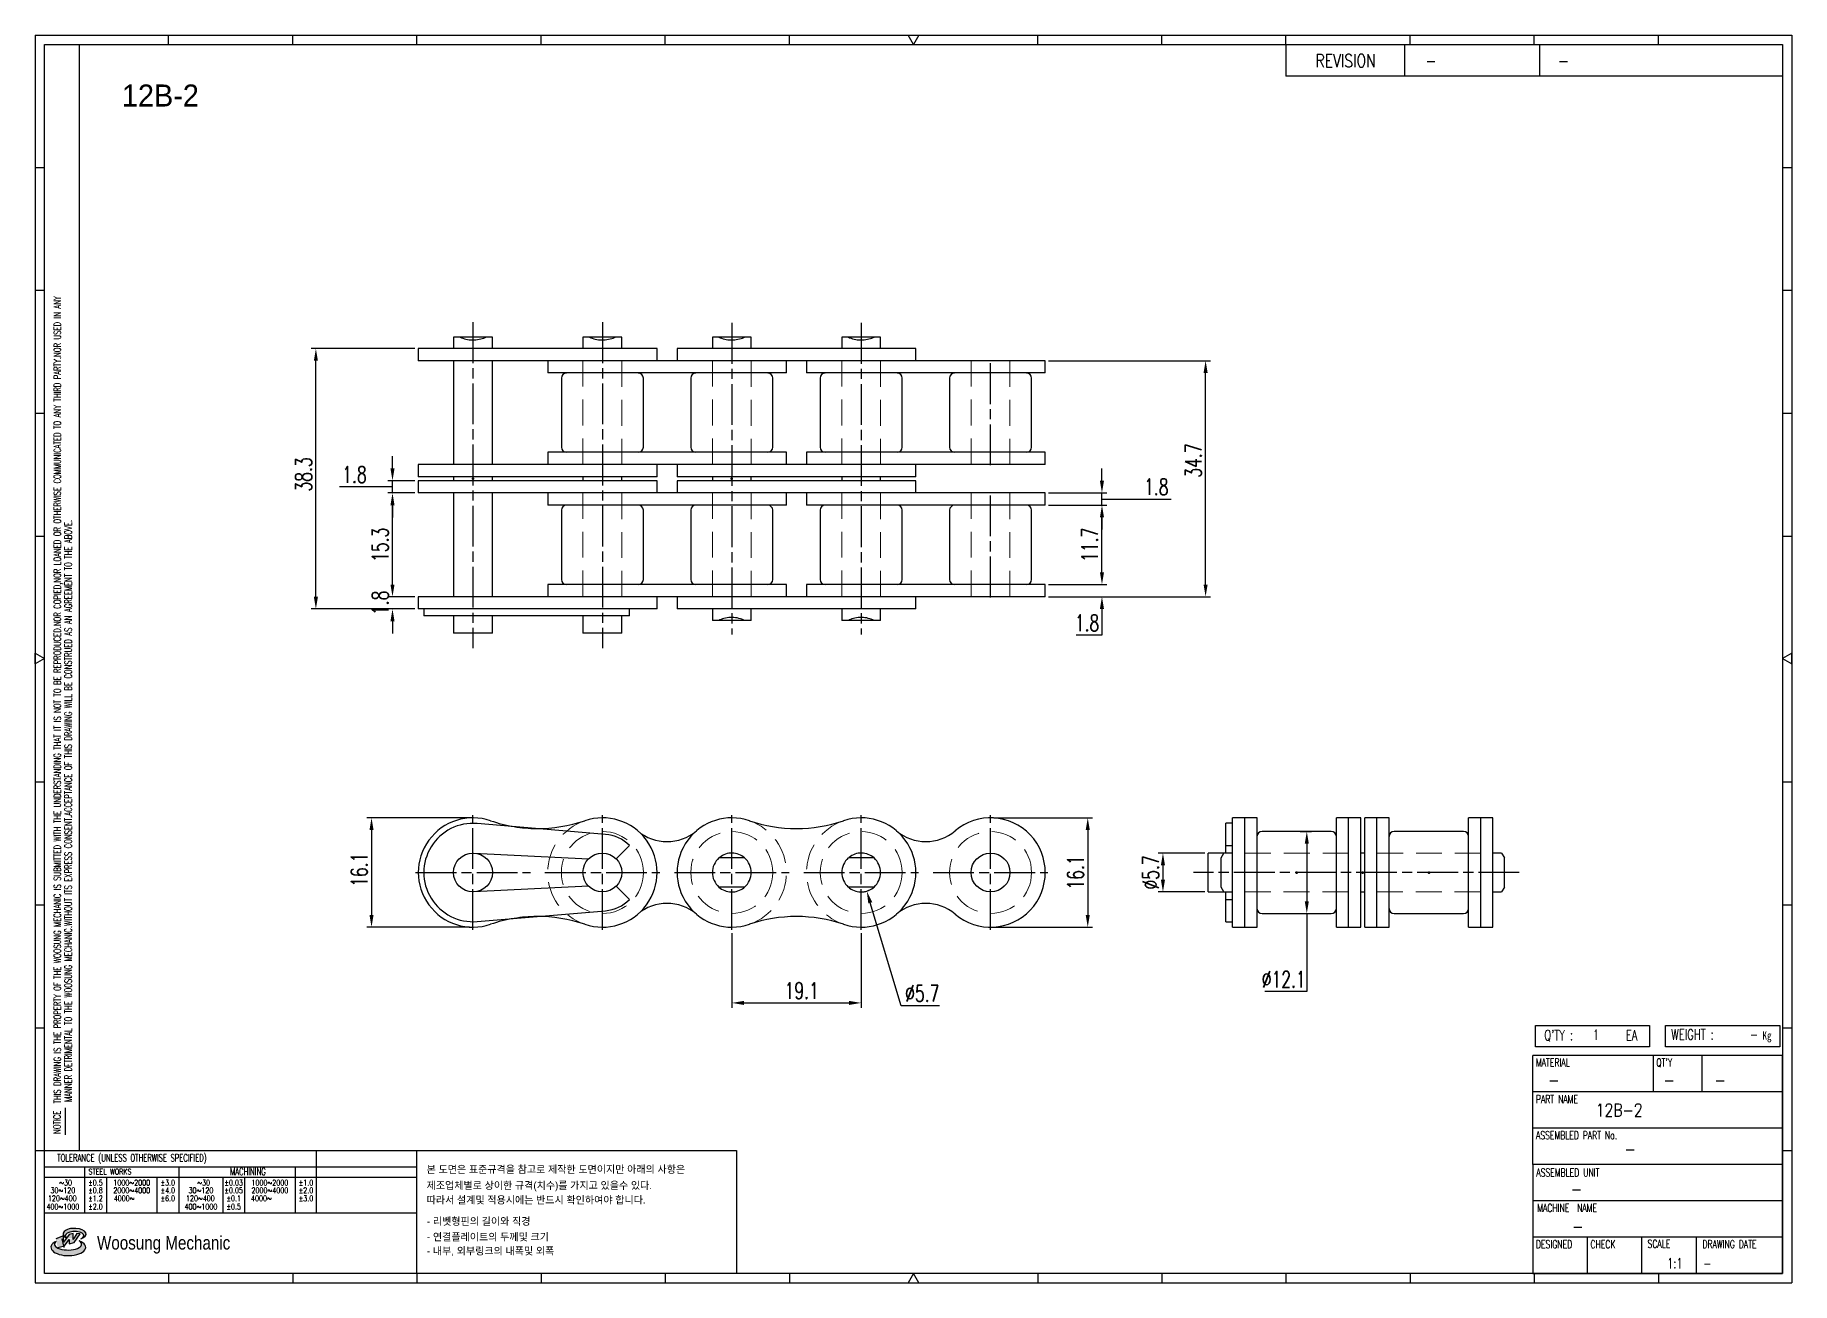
# Model space of a CAD drawing. Header units: millimetres. Extents: x 820 to 1079, y -47 to 137.
import ezdxf
from ezdxf.enums import TextEntityAlignment as Align

# ---------------------------------------------------------------- set-up
doc = ezdxf.new("R2010")
doc.units = ezdxf.units.MM
doc.linetypes.add('AM_ISO08W050', pattern=[18, 12, -1.5, 3, -1.5])
doc.linetypes.add('HIDDEN', pattern=[9.525, 6.35, -3.175])
doc.layers.get('Defpoints').update_dxf_attribs({"color": 80})
for name, color, linetype, lineweight in [('2d ConnectionPoints', 7, 'Continuous', 50), ('CL1', 140, 'AM_ISO08W050', 25), ('HL3', 1, 'HIDDEN', 0)]:
    doc.layers.add(name, color=color, linetype=linetype, lineweight=lineweight)
for name, color, linetype in [('S-DIM', 40, 'Continuous'), ('TITLE', 7, 'Continuous'), ('도면레이아웃', 7, 'Continuous')]:
    doc.layers.add(name, color=color, linetype=linetype)
doc.styles.add('HAN', font='ROMANS.shx', dxfattribs={"width": 0.7, "bigfont": 'whgtxt.shx'})
doc.styles.add('HKD_ST2', font='romans.shx', dxfattribs={"width": 0.7, "height": 4, "bigfont": '@extfont2.shx'})
doc.styles.add('HSG', font='SIMPLEX.shx', dxfattribs={"width": 0.7, "bigfont": 'HSG.shx'})
doc.styles.add('MtXpl_', font='Gulim.ttf')
doc.styles.add('SLDTEXTSTYLE4', font='arial.ttf', dxfattribs={"width": 0.8})
doc.dimstyles.new('APP1.0', dxfattribs={"dimtxt": 2.4, "dimasz": 1.8, "dimexe": 0.7, "dimexo": 0.5, "dimgap": 0.6, "dimtad": 1, "dimtoh": 1, "dimdec": 1, "dimrnd": 0.01, "dimzin": 9, "dimdsep": 46, "dimtxsty": 'HSG', "dimcen": 0, "dimclrd": 1, "dimclre": 1, "dimclrt": 256, "dimazin": 2, "dimtp": 1, "dimtm": 1, "dimtfac": 0.5, "dimtdec": 1, "dimtofl": 0, "dimtmove": 0, "dimatfit": 3, "dimfxl": 0, "dimtvp": 1, "dimtolj": 2, "dimlwd": -1, "dimlwe": -1, "dimarcsym": 0})

# ---------------------------------------------------------------- blocks, each defined once
blk = doc.blocks.new('MAST')
at = {"layer": '도면레이아웃'}
h = blk.add_hatch(color=10, dxfattribs=at)
h.paths.add_polyline_path([(1.544, 35.177), (1.554, 34.966), (1.779, 35.034), (2.054, 35.422), (1.908, 35.446), (1.728, 35.167), (1.741, 35.439), (1.547, 35.405), (1.292, 35.041), (1.295, 35.33), (0.943, 35.208), (1.03, 34.8), (1.336, 34.885)])
edge = h.paths.add_edge_path()
edge.add_ellipse((1.795, 35.421), major_axis=(-0.53, 0), ratio=0.487785, start_angle=122.36065, end_angle=403.39574)
edge.add_line((1.411, 35.244), (1.419, 35.261))
edge.add_ellipse((1.798, 35.344), major_axis=(-0.423, 0), ratio=0.444396, start_angle=131.58977, end_angle=386.19408, ccw=False)
edge = h.paths.add_edge_path()
edge.add_ellipse((1.512, 34.815), major_axis=(-0.793, 0), ratio=0.480113, start_angle=314.67633, end_angle=590.85213)
edge.add_ellipse((1.501, 34.958), major_axis=(-0.62, 0), ratio=0.43311, start_angle=331.7024, end_angle=574.42495, ccw=False)
at = {"color": 140}
for p, q in [((0, 90.118), (80.15, 90.118)), ((0, 90.118), (0, 33.191)), ((80.15, 90.118), (80.15, 33.191)), ((57.068, 89.693), (57.068, 88.246)), ((62.47, 89.693), (62.47, 88.246)), ((68.635, 89.693), (68.635, 88.246)), ((79.725, 88.246), (57.068, 88.246)), ((68.449, 43.961), (68.449, 44.936)), ((68.449, 44.936), (73.654, 44.936)), ((73.654, 44.936), (73.654, 43.961)), ((74.39, 43.961), (74.39, 44.936)), ((74.39, 44.936), (79.595, 44.936)), ((79.595, 44.936), (79.595, 43.961)), ((68.336, 38.59), (68.336, 43.563)), ((79.725, 43.563), (68.336, 43.563)), ((73.654, 43.961), (68.449, 43.961)), ((73.827, 43.563), (73.827, 41.905)), ((79.595, 43.961), (74.39, 43.961)), ((76.037, 43.563), (76.037, 41.905)), ((79.725, 38.59), (79.725, 43.563)), ((79.725, 41.905), (68.336, 41.905)), ((79.725, 40.248), (68.336, 40.248)), ((68.336, 38.59), (68.336, 33.616)), ((79.725, 38.59), (68.336, 38.59)), ((79.725, 33.616), (79.725, 38.59)), ((79.725, 36.932), (68.336, 36.932)), ((79.725, 35.274), (68.336, 35.274)), ((70.822, 33.616), (70.822, 35.274)), ((73.309, 33.616), (73.309, 35.274)), ((75.796, 33.616), (75.796, 35.274)), ((0, 33.191), (80.15, 33.191)), ((68.336, 33.616), (79.725, 33.616))]:
    blk.add_line(p, q, dxfattribs=at)
for p, q in [((6.089, 89.693), (6.089, 90.118)), ((11.753, 89.693), (11.753, 90.118)), ((17.418, 89.693), (17.418, 90.118)), ((23.082, 89.693), (23.082, 90.118)), ((28.746, 89.693), (28.746, 90.118)), ((34.411, 89.693), (34.411, 90.118)), ((45.739, 89.693), (45.739, 90.118)), ((51.404, 89.693), (51.404, 90.118)), ((57.068, 89.693), (57.068, 90.118)), ((62.732, 89.693), (62.732, 90.118)), ((68.397, 89.693), (68.397, 90.118)), ((74.061, 89.693), (74.061, 90.118)), ((0, 84.085), (0.425, 84.085)), ((79.725, 84.085), (80.15, 84.085)), ((0, 78.478), (0.425, 78.478)), ((79.725, 78.478), (80.15, 78.478)), ((0, 72.87), (0.425, 72.87)), ((79.725, 72.87), (80.15, 72.87)), ((0, 67.262), (0.425, 67.262)), ((79.725, 67.262), (80.15, 67.262)), ((0, 56.047), (0.425, 56.047)), ((79.725, 56.047), (80.15, 56.047)), ((0, 50.439), (0.425, 50.439)), ((79.725, 50.439), (80.15, 50.439)), ((0, 44.832), (0.425, 44.832)), ((79.725, 44.832), (80.15, 44.832)), ((1.377, 39.947), (1.377, 41.174)), ((0, 39.224), (0.425, 39.224)), ((79.725, 39.224), (80.15, 39.224)), ((6.089, 33.616), (6.089, 33.191)), ((11.753, 33.616), (11.753, 33.191)), ((17.418, 33.616), (17.418, 33.191)), ((23.082, 33.616), (23.082, 33.191)), ((28.746, 33.616), (28.746, 33.191)), ((34.411, 33.616), (34.411, 33.191)), ((45.739, 33.616), (45.739, 33.191)), ((51.404, 33.616), (51.404, 33.191)), ((57.068, 33.616), (57.068, 33.191)), ((62.732, 33.616), (62.732, 33.191)), ((68.397, 33.616), (68.397, 33.191)), ((74.061, 33.616), (74.061, 33.191))]:
    blk.add_line(p, q)
at = {"color": 2}
for p, q in [((2.017, 39.224), (2.017, 89.693)), ((0.425, 39.224), (17.418, 39.224)), ((0.425, 38.487), (17.418, 38.487)), ((2.257, 38.487), (2.257, 36.382)), ((6.557, 38.5), (6.557, 36.382)), ((11.857, 38.487), (11.857, 36.382)), ((12.816, 39.224), (12.816, 36.382)), ((17.418, 33.616), (17.418, 39.224)), ((0.425, 38.012), (17.418, 38.012)), ((3.257, 38.012), (3.257, 36.382)), ((5.557, 38.012), (5.557, 36.382)), ((8.557, 38.012), (8.557, 36.382)), ((9.557, 38.026), (9.557, 36.382)), ((0.425, 36.382), (17.418, 36.382))]:
    blk.add_line(p, q, dxfattribs=at)
for points in [[(40.075, 89.693), (39.83, 90.118), (40.32, 90.118)], [(0.425, 61.679), (0, 61.433), (0, 61.924)], [(79.725, 61.679), (80.15, 61.433), (80.15, 61.924)], [(40.075, 33.616), (39.83, 33.191), (40.32, 33.191)]]:
    blk.add_lwpolyline(points, close=True)
at = {"color": 140}
blk.add_lwpolyline([(0.425, 89.693), (79.725, 89.693), (79.725, 33.616), (0.425, 33.616)], close=True, dxfattribs=at)
at = {"layer": '도면레이아웃'}
for p, q in [((1.295, 35.33), (0.943, 35.208)), ((1.547, 35.405), (1.292, 35.041)), ((1.292, 35.041), (1.295, 35.33)), ((1.741, 35.439), (1.547, 35.405)), ((1.908, 35.446), (1.728, 35.167)), ((1.728, 35.167), (1.741, 35.439)), ((1.779, 35.034), (2.054, 35.422)), ((2.054, 35.422), (1.908, 35.446)), ((1.03, 34.8), (1.336, 34.885)), ((1.224, 35.208), (1.311, 34.8)), ((1.224, 35.208), (1.224, 35.208)), ((1.336, 34.885), (1.544, 35.177)), ((1.419, 35.261), (1.411, 35.244)), ((1.544, 35.177), (1.554, 34.966)), ((1.554, 34.966), (1.779, 35.034))]:
    blk.add_line(p, q, dxfattribs=at)
for centre, major_axis, ratio, start_param, end_param in [((1.795, 35.421), (-0.53, 0), 0.487785, 2.135596, 7.040584), ((1.798, 35.344), (-0.423, 0), 0.444396, 2.296675, 6.740358), ((1.512, 34.815), (-0.793, 0), 0.480113, 5.492138, 10.312315), ((1.501, 34.958), (-0.62, 0), 0.43311, 5.789299, 10.025607)]:
    blk.add_ellipse(centre, major_axis=major_axis, ratio=ratio, start_param=start_param, end_param=end_param, dxfattribs=at)
for s, height, style, width, p in [('REVISION', 0.5806, 'HAN', 0.8, (58.415, 88.664)), ('-', 0.581, 'HAN', 0.8, (63.426, 88.664)), ('-', 0.581, 'HAN', 0.8, (69.468, 88.664)), ("Q'TY : ", 0.4746, 'HKD_ST2', 0.7, (68.857, 44.253)), ('1', 0.475, 'HKD_ST2', 0.7, (71.071, 44.275)), ('EA', 0.4746, 'HKD_ST2', 0.7, (72.578, 44.253)), ('WEIGHT : ', 0.4746, 'HKD_ST2', 0.7, (74.65, 44.286)), ('-', 0.581, 'HAN', 0.8, (69.029, 42.157)), ('-', 0.581, 'HAN', 0.8, (74.289, 42.157)), ('-', 0.581, 'HAN', 0.8, (76.623, 42.157)), ('-', 0.581, 'HAN', 0.8, (72.515, 39.013)), ('-', 0.581, 'HAN', 0.8, (70.067, 37.189)), ('-', 0.581, 'HAN', 0.8, (70.126, 35.48)), ('1:1', 0.4746, 'HKD_ST2', 0.7, (74.458, 33.848)), ('-', 0.475, 'HKD_ST2', 0.7, (76.112, 33.837))]:
    blk.add_text(s, height=height, dxfattribs=dict(style=style, width=width)).set_placement(p)
at = {"color": 6, "style": 'HKD_ST2', "width": 0.7}
for s, p in [(' THIS DRAWING IS THE PROPERTY OF THE WOOSUNG MECHANIC IS SUBMITTED WITH THE UNDERSTANDING THAT IT IS NOT TO BE REPRODUCED.NOR COPIED,NOR LOANED OR OTHERWISE COMMUNICATED TO ANY THIRD PARTY.NOR USED IN ANY', (1.173, 41.217)), ('MANNER DETRIMENTAL TO THE WOOSUNG MECHANIC.WITHOUT ITS EXPRESS CONSENT.ACCEPTANCE OF THIS DRAWING WILL BE CONSTRUED AS AN AGREEMENT TO THE ABOVE.', (1.672, 41.447))]:
    blk.add_text(s, height=0.326266, rotation=90, dxfattribs=at).set_placement(p)
at = {"style": 'HKD_ST2', "width": 0.7}
blk.add_text('-', height=0.475, dxfattribs=at).set_placement((78.613, 44.286), align=Align.RIGHT)
at = {"color": 254, "style": 'HKD_ST2', "width": 0.7}
for s, height, p in [('MATERIAL', 0.3651, (68.474, 43.425)), ("QT'Y", 0.3651, (73.965, 43.425)), ('PART NAME', 0.3651, (68.474, 41.756)), ('ASSEMBLED PART No.', 0.36511, (68.474, 40.109)), ('ASSEMBLED UNIT', 0.36511, (68.49, 38.408)), ('MACHINE  NAME', 0.36511, (68.532, 36.794)), ('DESIGNED', 0.3651, (68.474, 35.136)), ('CHECK', 0.3651, (70.961, 35.136)), ('SCALE', 0.3651, (73.566, 35.153)), ('DRAWING DATE', 0.36511, (76.071, 35.141))]:
    blk.add_text(s, height=height, dxfattribs=at).set_placement(p, align=Align.TOP_LEFT)
at = {"style": 'HKD_ST2', "width": 0.7}
blk.add_text('NOTICE', height=0.3263, rotation=90, dxfattribs=at).set_placement((1.163, 39.988))
blk.add_text('TOLERANCE (UNLESS OTHERWISE SPECIFIED)', height=0.32627, dxfattribs=at).set_placement((4.417, 38.896), align=Align.MIDDLE_CENTER)
at = {"color": 4, "style": 'HKD_ST2', "width": 0.7}
for s, height, p in [('%%12630', 0.261, (1.389, 37.762)), ('1000%%1262000', 0.26101, (4.407, 37.762)), ('%%12630', 0.261, (7.689, 37.762)), ('1000%%1262000', 0.26101, (10.707, 37.762)), ('120%%126400', 0.26101, (1.237, 37.045)), ('30%%126120', 0.261, (1.263, 37.411)), ('4000%%126', 0.261, (4.061, 37.045)), ('2000%%1264000', 0.26101, (4.407, 37.411)), ('120%%126400', 0.26101, (7.537, 37.045)), ('30%%126120', 0.261, (7.563, 37.411)), ('4000%%126', 0.261, (10.321, 37.045)), ('2000%%1264000', 0.26101, (10.707, 37.411)), ('400%%1261000', 0.26101, (1.263, 36.67)), ('400%%1261000', 0.26101, (7.563, 36.67))]:
    blk.add_text(s, height=height, dxfattribs=at).set_placement(p, align=Align.MIDDLE_CENTER)
for s, height, p in [('%%P0.5', 0.261, (2.757, 37.762)), ('STEEL WORKS', 0.26101, (3.416, 38.268)), ('%%P3.0', 0.261, (6.057, 37.762)), ('%%P0.03', 0.261, (9.057, 37.762)), ('MACHINING', 0.3263, (9.707, 38.27)), ('%%P1.0', 0.261, (12.357, 37.762)), ('%%P0.8', 0.261, (2.757, 37.411)), ('%%P1.2', 0.261, (2.757, 37.045)), ('%%P4.0', 0.261, (6.057, 37.411)), ('%%P6.0', 0.261, (6.057, 37.045)), ('%%P0.05', 0.261, (9.057, 37.411)), ('%%P0.1', 0.261, (9.057, 37.045)), ('%%P2.0', 0.261, (12.357, 37.411)), ('%%P3.0', 0.261, (12.357, 37.045)), ('%%P2.0', 0.261, (2.757, 36.67)), ('%%P0.5', 0.261, (9.057, 36.67))]:
    blk.add_text(s, height=height, dxfattribs=at).set_placement(p, align=Align.MIDDLE)
at = {"color": 1, "style": 'SLDTEXTSTYLE4', "width": 0.8}
blk.add_text('Woosung Mechanic', height=0.61957, dxfattribs=at).set_placement((2.822, 34.711))
at = {"layer": 'TITLE', "width": 0.8}
blk.add_text('Kg', height=0.3789, dxfattribs=at).set_placement((78.807, 44.286))
blk = doc.blocks.new('*D2')
at = {"layer": 'Defpoints', "color": 0, "transparency": 16777216}
for p in [(968.62, 55.74), (976.97, 55.74), (968.62, 53.94)]:
    blk.add_point(p, dxfattribs=at)
at = {"layer": 'S-DIM', "color": 1, "transparency": 16777216}
for p, q in [((976.97, 57.54), (976.97, 59.34)), ((969.12, 55.74), (977.67, 55.74)), ((969.12, 53.94), (977.67, 53.94)), ((976.97, 52.14), (976.97, 48.28)), ((976.97, 48.28), (973.17, 48.28))]:
    blk.add_line(p, q, dxfattribs=at)
for points in [[(976.67, 57.54), (977.27, 57.54), (976.97, 55.74)], [(976.67, 52.14), (977.27, 52.14), (976.97, 53.94)]]:
    blk.add_solid(points, dxfattribs=at)
at = {"layer": 'S-DIM', "transparency": 16777216, "insert": (974.77, 50.08), "char_height": 2.4, "attachment_point": 5, "style": 'HSG'}
blk.add_mtext('\\A2;1.8', dxfattribs=at)
blk = doc.blocks.new('*D3')
at = {"layer": 'Defpoints', "color": 0, "transparency": 16777216}
for p in [(968.62, 67.42), (976.97, 67.42), (968.62, 55.74)]:
    blk.add_point(p, dxfattribs=at)
at = {"layer": 'S-DIM', "color": 1, "transparency": 16777216}
for p, q in [((969.12, 67.42), (977.67, 67.42)), ((976.97, 57.54), (976.97, 65.62)), ((969.12, 55.74), (977.67, 55.74))]:
    blk.add_line(p, q, dxfattribs=at)
for points in [[(976.67, 65.62), (977.27, 65.62), (976.97, 67.42)], [(976.67, 57.54), (977.27, 57.54), (976.97, 55.74)]]:
    blk.add_solid(points, dxfattribs=at)
at = {"layer": 'S-DIM', "transparency": 16777216, "insert": (975.17, 61.58), "char_height": 2.4, "attachment_point": 5, "rotation": 90, "style": 'HSG'}
blk.add_mtext('\\A2;11.7', dxfattribs=at)
blk = doc.blocks.new('*D4')
at = {"layer": 'Defpoints', "color": 0, "transparency": 16777216}
for p in [(968.62, 69.22), (968.62, 67.42), (976.97, 69.22)]:
    blk.add_point(p, dxfattribs=at)
at = {"layer": 'S-DIM', "color": 1, "transparency": 16777216}
for p, q in [((976.97, 71.02), (976.97, 72.82)), ((969.12, 69.22), (977.67, 69.22)), ((969.12, 67.42), (977.67, 67.42)), ((976.97, 67.42), (976.97, 69.22)), ((976.97, 68.32), (982.77, 68.32)), ((982.77, 68.32), (987.17, 68.32)), ((976.97, 65.62), (976.97, 63.82))]:
    blk.add_line(p, q, dxfattribs=at)
for points in [[(976.67, 71.02), (977.27, 71.02), (976.97, 69.22)], [(976.67, 65.62), (977.27, 65.62), (976.97, 67.42)]]:
    blk.add_solid(points, dxfattribs=at)
at = {"layer": 'S-DIM', "transparency": 16777216, "insert": (984.97, 70.12), "char_height": 2.4, "attachment_point": 5, "style": 'HSG'}
blk.add_mtext('\\A2;1.8', dxfattribs=at)
blk = doc.blocks.new('*D5')
at = {"layer": 'Defpoints', "color": 0, "transparency": 16777216}
for p in [(968.62, 88.68), (992.23, 88.68), (968.62, 53.94)]:
    blk.add_point(p, dxfattribs=at)
at = {"layer": 'S-DIM', "color": 1, "transparency": 16777216}
for p, q in [((969.12, 88.68), (992.93, 88.68)), ((992.23, 55.74), (992.23, 86.88)), ((969.12, 53.94), (992.93, 53.94))]:
    blk.add_line(p, q, dxfattribs=at)
for points in [[(991.93, 86.88), (992.53, 86.88), (992.23, 88.68)], [(991.93, 55.74), (992.53, 55.74), (992.23, 53.94)]]:
    blk.add_solid(points, dxfattribs=at)
at = {"layer": 'S-DIM', "transparency": 16777216, "insert": (990.43, 73.98), "char_height": 2.4, "attachment_point": 5, "rotation": 90, "style": 'HSG'}
blk.add_mtext('\\A2;34.7', dxfattribs=at)
blk = doc.blocks.new('*D6')
at = {"layer": 'Defpoints', "color": 0, "transparency": 16777216}
for p in [(872.52, 53.94), (876.32, 53.94), (876.32, 52.14)]:
    blk.add_point(p, dxfattribs=at)
at = {"layer": 'S-DIM', "color": 1, "transparency": 16777216}
for p, q in [((872.52, 55.74), (872.52, 57.54)), ((875.82, 53.94), (871.82, 53.94)), ((875.82, 52.14), (871.82, 52.14)), ((872.52, 50.34), (872.52, 48.54))]:
    blk.add_line(p, q, dxfattribs=at)
for points in [[(872.22, 55.74), (872.82, 55.74), (872.52, 53.94)], [(872.22, 50.34), (872.82, 50.34), (872.52, 52.14)]]:
    blk.add_solid(points, dxfattribs=at)
at = {"layer": 'S-DIM', "transparency": 16777216, "insert": (870.72, 53.04), "char_height": 2.4, "attachment_point": 5, "rotation": 90, "style": 'HSG'}
blk.add_mtext('\\A2;1.8', dxfattribs=at)
blk = doc.blocks.new('*D7')
at = {"layer": 'Defpoints', "color": 0, "transparency": 16777216}
for p in [(872.52, 69.22), (876.32, 69.22), (876.32, 53.94)]:
    blk.add_point(p, dxfattribs=at)
at = {"layer": 'S-DIM', "color": 1, "transparency": 16777216}
for p, q in [((875.82, 69.22), (871.82, 69.22)), ((872.52, 55.74), (872.52, 67.42)), ((875.82, 53.94), (871.82, 53.94))]:
    blk.add_line(p, q, dxfattribs=at)
for points in [[(872.22, 67.42), (872.82, 67.42), (872.52, 69.22)], [(872.22, 55.74), (872.82, 55.74), (872.52, 53.94)]]:
    blk.add_solid(points, dxfattribs=at)
at = {"layer": 'S-DIM', "transparency": 16777216, "insert": (870.72, 61.58), "char_height": 2.4, "attachment_point": 5, "rotation": 90, "style": 'HSG'}
blk.add_mtext('\\A2;15.3', dxfattribs=at)
blk = doc.blocks.new('*D8')
at = {"layer": 'Defpoints', "color": 0, "transparency": 16777216}
for p in [(872.52, 71.02), (876.32, 71.02), (876.32, 69.22)]:
    blk.add_point(p, dxfattribs=at)
at = {"layer": 'S-DIM', "color": 1, "transparency": 16777216}
for p, q in [((872.52, 72.82), (872.52, 74.62)), ((869.12, 70.12), (864.72, 70.12)), ((872.52, 70.12), (869.12, 70.12)), ((875.82, 71.02), (871.82, 71.02)), ((872.52, 69.22), (872.52, 71.02)), ((875.82, 69.22), (871.82, 69.22)), ((872.52, 67.42), (872.52, 65.62))]:
    blk.add_line(p, q, dxfattribs=at)
for points in [[(872.22, 72.82), (872.82, 72.82), (872.52, 71.02)], [(872.22, 67.42), (872.82, 67.42), (872.52, 69.22)]]:
    blk.add_solid(points, dxfattribs=at)
at = {"layer": 'S-DIM', "transparency": 16777216, "insert": (866.92, 71.92), "char_height": 2.4, "attachment_point": 5, "style": 'HSG'}
blk.add_mtext('\\A2;1.8', dxfattribs=at)
blk = doc.blocks.new('*D9')
at = {"layer": 'Defpoints', "color": 0, "transparency": 16777216}
for p in [(861.24, 90.48), (876.32, 90.48), (876.32, 52.14)]:
    blk.add_point(p, dxfattribs=at)
at = {"layer": 'S-DIM', "color": 1, "transparency": 16777216}
for p, q in [((875.82, 90.48), (860.54, 90.48)), ((861.24, 53.94), (861.24, 88.68)), ((875.82, 52.14), (860.54, 52.14))]:
    blk.add_line(p, q, dxfattribs=at)
for points in [[(860.94, 88.68), (861.54, 88.68), (861.24, 90.48)], [(860.94, 53.94), (861.54, 53.94), (861.24, 52.14)]]:
    blk.add_solid(points, dxfattribs=at)
at = {"layer": 'S-DIM', "transparency": 16777216, "insert": (859.44, 71.94), "char_height": 2.4, "attachment_point": 5, "rotation": 90, "style": 'HSG'}
blk.add_mtext('\\A2;38.3', dxfattribs=at)
blk = doc.blocks.new('*D10')
at = {"layer": 'Defpoints', "color": 0, "transparency": 16777216}
for p in [(884.37, 21.39), (869.43, 5.29), (884.37, 5.29)]:
    blk.add_point(p, dxfattribs=at)
at = {"layer": 'S-DIM', "color": 1, "transparency": 16777216}
for p, q in [((883.87, 21.39), (868.73, 21.39)), ((869.43, 19.59), (869.43, 7.09)), ((883.87, 5.29), (868.73, 5.29))]:
    blk.add_line(p, q, dxfattribs=at)
for points in [[(869.13, 19.59), (869.73, 19.59), (869.43, 21.39)], [(869.13, 7.09), (869.73, 7.09), (869.43, 5.29)]]:
    blk.add_solid(points, dxfattribs=at)
at = {"layer": 'S-DIM', "transparency": 16777216, "insert": (867.63, 13.74), "char_height": 2.4, "attachment_point": 5, "rotation": 90, "style": 'HSG'}
blk.add_mtext('\\A2;16.1', dxfattribs=at)
blk = doc.blocks.new('*D11')
at = {"layer": 'Defpoints', "color": 0, "transparency": 16777216}
for p in [(922.47, 4.89), (941.52, 4.89), (941.52, -5.86)]:
    blk.add_point(p, dxfattribs=at)
at = {"layer": 'S-DIM', "color": 1, "transparency": 16777216}
for p, q in [((922.47, 4.39), (922.47, -6.56)), ((941.52, 4.39), (941.52, -6.56)), ((924.27, -5.86), (939.72, -5.86))]:
    blk.add_line(p, q, dxfattribs=at)
for points in [[(924.27, -5.56), (924.27, -6.16), (922.47, -5.86)], [(939.72, -5.56), (939.72, -6.16), (941.52, -5.86)]]:
    blk.add_solid(points, dxfattribs=at)
at = {"layer": 'S-DIM', "transparency": 16777216, "insert": (932.76, -4.06), "char_height": 2.4, "attachment_point": 5, "style": 'HSG'}
blk.add_mtext('\\A2;19.1', dxfattribs=at)
blk = doc.blocks.new('*D12')
at = {"layer": 'Defpoints', "color": 0, "transparency": 16777216}
for p in [(940.7, 16.08), (942.34, 10.6)]:
    blk.add_point(p, dxfattribs=at)
at = {"layer": 'S-DIM', "color": 1, "transparency": 16777216}
for p, q in [((947.4, -6.27), (942.86, 8.87)), ((953.04, -6.27), (947.4, -6.27))]:
    blk.add_line(p, q, dxfattribs=at)
blk.add_arc((941.52, 13.34), 2.86, 272.6704, 301.3929, dxfattribs=at)
blk.add_solid([(943.15, 8.96), (942.57, 8.79), (942.34, 10.6)], dxfattribs=at)
at = {"layer": 'S-DIM', "transparency": 16777216, "insert": (950.52, -4.47), "char_height": 2.4, "attachment_point": 5, "style": 'HSG'}
blk.add_mtext('\\A2;∅5.7', dxfattribs=at)
blk = doc.blocks.new('*D13')
at = {"layer": 'Defpoints', "color": 0, "transparency": 16777216}
for p in [(960.57, 21.39), (960.57, 5.29), (974.88, 5.29)]:
    blk.add_point(p, dxfattribs=at)
at = {"layer": 'S-DIM', "color": 1, "transparency": 16777216}
for p, q in [((961.07, 21.39), (975.58, 21.39)), ((974.88, 19.59), (974.88, 7.09)), ((961.07, 5.29), (975.58, 5.29))]:
    blk.add_line(p, q, dxfattribs=at)
for points in [[(974.58, 19.59), (975.18, 19.59), (974.88, 21.39)], [(974.58, 7.09), (975.18, 7.09), (974.88, 5.29)]]:
    blk.add_solid(points, dxfattribs=at)
at = {"layer": 'S-DIM', "transparency": 16777216, "insert": (973.08, 13.34), "char_height": 2.4, "attachment_point": 5, "rotation": 90, "style": 'HSG'}
blk.add_mtext('\\A2;16.1', dxfattribs=at)
blk = doc.blocks.new('*D14')
at = {"layer": 'Defpoints', "color": 0, "transparency": 16777216}
for p in [(992.62, 16.2), (985.95, 10.48), (992.62, 10.48)]:
    blk.add_point(p, dxfattribs=at)
at = {"layer": 'S-DIM', "color": 1, "transparency": 16777216}
for p, q in [((992.12, 16.2), (985.25, 16.2)), ((985.95, 14.4), (985.95, 12.28)), ((992.12, 10.48), (985.25, 10.48))]:
    blk.add_line(p, q, dxfattribs=at)
for points in [[(985.65, 14.4), (986.25, 14.4), (985.95, 16.2)], [(985.65, 12.28), (986.25, 12.28), (985.95, 10.48)]]:
    blk.add_solid(points, dxfattribs=at)
at = {"layer": 'S-DIM', "transparency": 16777216, "insert": (984.15, 13.34), "char_height": 2.4, "attachment_point": 5, "rotation": 90, "style": 'HSG'}
blk.add_mtext('\\A2;%%c5.7', dxfattribs=at)
blk = doc.blocks.new('*D15')
at = {"layer": 'Defpoints', "color": 0, "transparency": 16777216}
for p in [(1005.64, 19.37), (1007.13, 19.37), (1005.64, 7.3)]:
    blk.add_point(p, dxfattribs=at)
at = {"layer": 'S-DIM', "color": 1, "transparency": 16777216}
for p, q in [((1006.14, 19.37), (1007.83, 19.37)), ((1007.13, 17.57), (1007.13, 9.1)), ((1006.14, 7.3), (1007.83, 7.3)), ((1007.13, 7.3), (1007.13, -4.19)), ((1007.13, -4.19), (1000.93, -4.19))]:
    blk.add_line(p, q, dxfattribs=at)
for points in [[(1006.83, 17.57), (1007.43, 17.57), (1007.13, 19.37)], [(1006.83, 9.1), (1007.43, 9.1), (1007.13, 7.3)]]:
    blk.add_solid(points, dxfattribs=at)
at = {"layer": 'S-DIM', "transparency": 16777216, "insert": (1003.73, -2.39), "char_height": 2.4, "attachment_point": 5, "style": 'HSG'}
blk.add_mtext('\\A2;%%c12.1', dxfattribs=at)

msp = doc.modelspace()

# ---------------------------------------------------------------- linework, layer by layer
for p, q in [((887.23, 92.16), (881.51, 92.16)), ((881.51, 92.16), (881.51, 90.48)), ((882.48, 92.16), (882.67, 92.07)), ((882.67, 92.07), (882.88, 91.99)), ((882.88, 91.99), (883.1, 91.92)), ((883.1, 91.92), (883.33, 91.86)), ((883.33, 91.86), (883.56, 91.82)), ((883.56, 91.82), (883.8, 91.78)), ((883.8, 91.78), (884.05, 91.76)), ((884.05, 91.76), (884.3, 91.75)), ((884.3, 91.75), (884.55, 91.75)), ((884.55, 91.75), (884.8, 91.77)), ((884.8, 91.77), (885.04, 91.8)), ((885.04, 91.8), (885.28, 91.84)), ((885.28, 91.84), (885.51, 91.89)), ((885.51, 91.89), (885.74, 91.95)), ((885.74, 91.95), (885.95, 92.03)), ((885.95, 92.03), (886.15, 92.11)), ((886.15, 92.11), (886.26, 92.16)), ((887.23, 90.48), (887.23, 92.16)), ((900.56, 92.16), (900.56, 90.48)), ((906.28, 92.16), (900.56, 92.16)), ((901.53, 92.16), (901.72, 92.07)), ((901.72, 92.07), (901.93, 91.99)), ((901.93, 91.99), (902.15, 91.92)), ((902.15, 91.92), (902.38, 91.86)), ((902.38, 91.86), (902.61, 91.82)), ((902.61, 91.82), (902.85, 91.78)), ((902.85, 91.78), (903.1, 91.76)), ((903.1, 91.76), (903.35, 91.75)), ((903.35, 91.75), (903.6, 91.75)), ((903.6, 91.75), (903.85, 91.77)), ((903.85, 91.77), (904.09, 91.8)), ((904.09, 91.8), (904.33, 91.84)), ((904.33, 91.84), (904.56, 91.89)), ((904.56, 91.89), (904.79, 91.95)), ((904.79, 91.95), (905, 92.03)), ((905, 92.03), (905.2, 92.11)), ((905.2, 92.11), (905.31, 92.16)), ((906.28, 90.48), (906.28, 92.16)), ((925.33, 92.16), (919.61, 92.16)), ((919.61, 92.16), (919.61, 90.48)), ((920.58, 92.16), (920.77, 92.07)), ((920.77, 92.07), (920.98, 91.99)), ((920.98, 91.99), (921.2, 91.92)), ((921.2, 91.92), (921.43, 91.86)), ((921.43, 91.86), (921.66, 91.82)), ((921.66, 91.82), (921.9, 91.78)), ((921.9, 91.78), (922.15, 91.76)), ((922.15, 91.76), (922.4, 91.75)), ((922.4, 91.75), (922.65, 91.75)), ((922.65, 91.75), (922.9, 91.77)), ((922.9, 91.77), (923.14, 91.8)), ((923.14, 91.8), (923.38, 91.84)), ((923.38, 91.84), (923.61, 91.89)), ((923.61, 91.89), (923.84, 91.95)), ((923.84, 91.95), (924.05, 92.03)), ((924.05, 92.03), (924.25, 92.11)), ((924.25, 92.11), (924.36, 92.16)), ((925.33, 90.48), (925.33, 92.16)), ((938.66, 92.16), (938.66, 90.48)), ((944.38, 92.16), (938.66, 92.16)), ((939.63, 92.16), (939.82, 92.07)), ((939.82, 92.07), (940.03, 91.99)), ((940.03, 91.99), (940.25, 91.92)), ((940.25, 91.92), (940.48, 91.86)), ((940.48, 91.86), (940.71, 91.82)), ((940.71, 91.82), (940.95, 91.78)), ((940.95, 91.78), (941.2, 91.76)), ((941.2, 91.76), (941.45, 91.75)), ((941.45, 91.75), (941.7, 91.75)), ((941.7, 91.75), (941.95, 91.77)), ((941.95, 91.77), (942.19, 91.8)), ((942.19, 91.8), (942.43, 91.84)), ((942.43, 91.84), (942.66, 91.89)), ((942.66, 91.89), (942.89, 91.95)), ((942.89, 91.95), (943.1, 92.03)), ((943.1, 92.03), (943.3, 92.11)), ((943.3, 92.11), (943.41, 92.16)), ((944.38, 90.48), (944.38, 92.16)), ((911.47, 90.48), (876.32, 90.48)), ((876.32, 90.48), (876.32, 88.68)), ((908.63, 88.68), (876.32, 88.68)), ((881.51, 88.68), (881.51, 73.4)), ((887.23, 73.4), (887.23, 88.68)), ((895.37, 88.68), (895.37, 86.88)), ((925.06, 88.68), (900.83, 88.68)), ((911.47, 88.68), (911.47, 90.48)), ((949.57, 90.48), (914.42, 90.48)), ((914.42, 90.48), (914.42, 88.68)), ((946.73, 88.68), (917.26, 88.68)), ((930.52, 86.88), (930.52, 88.68)), ((933.47, 88.68), (933.47, 86.88)), ((968.62, 88.68), (938.93, 88.68)), ((949.57, 88.68), (949.57, 90.48)), ((968.62, 86.88), (968.62, 88.68)), ((930.52, 86.88), (895.37, 86.88)), ((897.38, 86.13), (897.38, 75.95)), ((909.45, 75.95), (909.45, 86.13)), ((916.43, 86.13), (916.43, 75.95)), ((928.5, 75.95), (928.5, 86.13)), ((968.62, 86.88), (933.47, 86.88)), ((935.48, 86.13), (935.48, 75.95)), ((947.55, 75.95), (947.55, 86.13)), ((954.53, 86.13), (954.53, 75.95)), ((966.6, 75.95), (966.6, 86.13)), ((930.52, 75.2), (895.37, 75.2)), ((895.37, 75.2), (895.37, 73.4)), ((930.52, 73.4), (930.52, 75.2)), ((968.62, 75.2), (933.47, 75.2)), ((933.47, 75.2), (933.47, 73.4)), ((968.62, 73.4), (968.62, 75.2)), ((908.63, 73.4), (876.32, 73.4)), ((876.32, 73.4), (876.32, 71.6)), ((925.06, 73.4), (900.83, 73.4)), ((911.47, 71.6), (911.47, 73.4)), ((914.42, 73.4), (914.42, 71.6)), ((946.73, 73.4), (917.26, 73.4)), ((968.62, 73.4), (938.93, 73.4)), ((949.57, 71.6), (949.57, 73.4)), ((911.47, 71.6), (876.32, 71.6)), ((911.47, 71.02), (876.32, 71.02)), ((876.32, 71.02), (876.32, 69.22)), ((881.51, 71.6), (881.51, 71.02)), ((887.23, 71.02), (887.23, 71.6)), ((900.56, 71.6), (900.56, 71.02)), ((906.28, 71.02), (906.28, 71.6)), ((911.47, 69.22), (911.47, 71.02)), ((949.57, 71.6), (914.42, 71.6)), ((949.57, 71.02), (914.42, 71.02)), ((914.42, 71.02), (914.42, 69.22)), ((919.61, 71.6), (919.61, 71.02)), ((925.33, 71.02), (925.33, 71.6)), ((938.66, 71.6), (938.66, 71.02)), ((944.38, 71.02), (944.38, 71.6)), ((949.57, 69.22), (949.57, 71.02)), ((908.63, 69.22), (876.32, 69.22)), ((881.51, 69.22), (881.51, 53.94)), ((887.23, 53.94), (887.23, 69.22)), ((895.37, 69.22), (895.37, 67.42)), ((930.52, 67.42), (895.37, 67.42)), ((925.06, 69.22), (900.83, 69.22)), ((946.73, 69.22), (917.26, 69.22)), ((930.52, 67.42), (930.52, 69.22)), ((933.47, 69.22), (933.47, 67.42)), ((968.62, 67.42), (933.47, 67.42)), ((968.62, 69.22), (938.93, 69.22)), ((968.62, 67.42), (968.62, 69.22)), ((897.38, 66.67), (897.38, 56.49)), ((909.45, 56.49), (909.45, 66.67)), ((916.43, 66.67), (916.43, 56.49)), ((928.5, 56.49), (928.5, 66.67)), ((935.48, 66.67), (935.48, 56.49)), ((947.55, 56.49), (947.55, 66.67)), ((954.53, 66.67), (954.53, 56.49)), ((966.6, 56.49), (966.6, 66.67)), ((930.52, 55.74), (895.37, 55.74)), ((895.37, 55.74), (895.37, 53.94)), ((930.52, 53.94), (930.52, 55.74)), ((968.62, 55.74), (933.47, 55.74)), ((933.47, 55.74), (933.47, 53.94)), ((968.62, 53.94), (968.62, 55.74)), ((908.63, 53.94), (876.32, 53.94)), ((876.32, 53.94), (876.32, 52.14)), ((911.47, 52.14), (876.32, 52.14)), ((877.12, 52.14), (877.12, 51.14)), ((925.06, 53.94), (900.83, 53.94)), ((907.4, 51.14), (907.4, 52.14)), ((911.47, 52.14), (911.47, 53.94)), ((914.42, 53.94), (914.42, 52.14)), ((949.57, 52.14), (914.42, 52.14)), ((946.73, 53.94), (917.26, 53.94)), ((919.61, 52.14), (919.61, 50.46)), ((925.33, 50.46), (925.33, 52.14)), ((938.66, 52.14), (938.66, 50.46)), ((968.62, 53.94), (938.93, 53.94)), ((944.38, 50.46), (944.38, 52.14)), ((949.57, 52.14), (949.57, 53.94)), ((907.4, 51.14), (877.12, 51.14)), ((881.51, 51.14), (881.51, 48.56)), ((887.23, 48.56), (887.23, 51.14)), ((900.56, 51.14), (900.56, 48.56)), ((906.28, 48.56), (906.28, 51.14)), ((925.33, 50.46), (919.61, 50.46)), ((920.69, 50.52), (920.58, 50.46)), ((920.89, 50.6), (920.69, 50.52)), ((921.1, 50.67), (920.89, 50.6)), ((921.32, 50.74), (921.1, 50.67)), ((921.56, 50.79), (921.32, 50.74)), ((921.8, 50.83), (921.56, 50.79)), ((922.04, 50.86), (921.8, 50.83)), ((922.29, 50.87), (922.04, 50.86)), ((922.54, 50.88), (922.29, 50.87)), ((922.79, 50.87), (922.54, 50.88)), ((923.03, 50.84), (922.79, 50.87)), ((923.28, 50.81), (923.03, 50.84)), ((923.51, 50.76), (923.28, 50.81)), ((923.74, 50.7), (923.51, 50.76)), ((923.96, 50.63), (923.74, 50.7)), ((924.17, 50.55), (923.96, 50.63)), ((924.36, 50.46), (924.17, 50.55)), ((944.38, 50.46), (938.66, 50.46)), ((939.74, 50.52), (939.63, 50.46)), ((939.94, 50.6), (939.74, 50.52)), ((940.15, 50.67), (939.94, 50.6)), ((940.37, 50.74), (940.15, 50.67)), ((940.61, 50.79), (940.37, 50.74)), ((940.85, 50.83), (940.61, 50.79)), ((941.09, 50.86), (940.85, 50.83)), ((941.34, 50.87), (941.09, 50.86)), ((941.59, 50.88), (941.34, 50.87)), ((941.84, 50.87), (941.59, 50.88)), ((942.08, 50.84), (941.84, 50.87)), ((942.33, 50.81), (942.08, 50.84)), ((942.56, 50.76), (942.33, 50.81)), ((942.79, 50.7), (942.56, 50.76)), ((943.01, 50.63), (942.79, 50.7)), ((943.22, 50.55), (943.01, 50.63)), ((943.41, 50.46), (943.22, 50.55)), ((887.23, 48.56), (881.51, 48.56)), ((906.28, 48.56), (900.56, 48.56)), ((998, 21.39), (996.2, 21.39)), ((996.2, 5.29), (996.2, 21.39)), ((999.8, 21.39), (998, 21.39)), ((998, 5.29), (998, 21.39)), ((999.8, 5.29), (999.8, 21.39)), ((1013.28, 21.39), (1011.48, 21.39)), ((1011.48, 5.29), (1011.48, 21.39)), ((1013.28, 5.29), (1013.28, 21.39)), ((1015.08, 21.39), (1013.28, 21.39)), ((1015.08, 5.29), (1015.08, 21.39)), ((1017.46, 21.39), (1015.66, 21.39)), ((1015.66, 5.29), (1015.66, 21.39)), ((1019.26, 21.39), (1017.46, 21.39)), ((1017.46, 5.29), (1017.46, 21.39)), ((1019.26, 5.29), (1019.26, 21.39)), ((1032.74, 21.39), (1030.94, 21.39)), ((1030.94, 5.29), (1030.94, 21.39)), ((1032.74, 5.29), (1032.74, 21.39)), ((1034.54, 21.39), (1032.74, 21.39)), ((1034.54, 5.29), (1034.54, 21.39)), ((903.9, 18.95), (884.98, 20.56)), ((996.2, 20.58), (995.2, 20.58)), ((995.2, 16.2), (995.2, 20.58)), ((1010.73, 19.37), (1000.54, 19.37)), ((1030.19, 19.37), (1020, 19.37)), ((884.51, 16.19), (901.4, 15.36)), ((905.44, 15.36), (907.4, 17.32)), ((992.62, 10.48), (992.62, 16.2)), ((994.93, 16.2), (992.62, 16.2)), ((994.52, 15.48), (994.93, 16.2)), ((996.2, 16.2), (994.93, 16.2)), ((995.2, 17.32), (996.2, 17.32)), ((1015.66, 16.2), (1015.08, 16.2)), ((1035.8, 16.2), (1034.54, 16.2)), ((1035.8, 16.2), (1036.22, 15.48)), ((924.36, 15.48), (920.58, 15.48)), ((943.41, 15.48), (939.63, 15.48)), ((994.52, 11.19), (994.52, 15.48)), ((1036.22, 11.19), (1036.22, 15.48)), ((901.4, 11.32), (884.51, 10.48)), ((907.4, 9.35), (905.44, 11.32)), ((924.36, 11.19), (920.58, 11.19)), ((943.41, 11.19), (939.63, 11.19)), ((992.62, 10.48), (994.93, 10.48)), ((994.93, 10.48), (994.52, 11.19)), ((994.93, 10.48), (996.2, 10.48)), ((995.2, 6.09), (995.2, 10.48)), ((1015.08, 10.48), (1015.66, 10.48)), ((1034.54, 10.48), (1035.8, 10.48)), ((1036.22, 11.19), (1035.8, 10.48)), ((995.2, 9.35), (996.2, 9.35)), ((884.98, 6.12), (903.9, 7.72)), ((995.2, 6.09), (996.2, 6.09)), ((996.2, 5.29), (998, 5.29)), ((998, 5.29), (999.8, 5.29)), ((1000.54, 7.3), (1010.73, 7.3)), ((1011.48, 5.29), (1013.28, 5.29)), ((1013.28, 5.29), (1015.08, 5.29)), ((1015.66, 5.29), (1017.46, 5.29)), ((1017.46, 5.29), (1019.26, 5.29)), ((1020, 7.3), (1030.19, 7.3)), ((1030.94, 5.29), (1032.74, 5.29)), ((1032.74, 5.29), (1034.54, 5.29))]:
    msp.add_line(p, q)
for points in [[(924.36, 15.48), (924.17, 15.64), (923.96, 15.78), (923.74, 15.9), (923.51, 16), (923.28, 16.08), (923.03, 16.14), (922.79, 16.18), (922.54, 16.2), (922.29, 16.19), (922.04, 16.17), (921.8, 16.12), (921.56, 16.05), (921.32, 15.96), (921.1, 15.85), (920.89, 15.72), (920.69, 15.57), (920.58, 15.48)], [(943.41, 15.48), (943.22, 15.64), (943.01, 15.78), (942.79, 15.9), (942.56, 16), (942.33, 16.08), (942.08, 16.14), (941.84, 16.18), (941.59, 16.2), (941.34, 16.19), (941.09, 16.17), (940.85, 16.12), (940.61, 16.05), (940.37, 15.96), (940.15, 15.85), (939.94, 15.72), (939.74, 15.57), (939.63, 15.48)], [(920.58, 11.19), (920.77, 11.04), (920.98, 10.9), (921.2, 10.78), (921.43, 10.68), (921.66, 10.59), (921.9, 10.53), (922.15, 10.5), (922.4, 10.48), (922.65, 10.48), (922.9, 10.51), (923.14, 10.56), (923.38, 10.63), (923.61, 10.72), (923.84, 10.83), (924.05, 10.96), (924.25, 11.1), (924.36, 11.19)], [(939.63, 11.19), (939.82, 11.04), (940.03, 10.9), (940.25, 10.78), (940.48, 10.68), (940.71, 10.59), (940.95, 10.53), (941.2, 10.5), (941.45, 10.48), (941.7, 10.48), (941.95, 10.51), (942.19, 10.56), (942.43, 10.63), (942.66, 10.72), (942.89, 10.83), (943.1, 10.96), (943.3, 11.1), (943.41, 11.19)]]:
    msp.add_lwpolyline(points)
at = {"color": 140}
msp.add_lwpolyline([(876.11, -27.61), (923.16, -27.61), (923.16, -45.7), (876.11, -45.7)], close=True, dxfattribs=at)
for centre in [(884.37, 13.34), (903.42, 13.34), (960.57, 13.34)]:
    msp.add_circle(centre, 2.86)
for centre, radius, start, end in [((898.13, 86.13), 0.748, 90, 180), ((908.71, 86.13), 0.748, 0, 90), ((917.18, 86.13), 0.748, 90, 180), ((927.76, 86.13), 0.748, 0, 90), ((936.23, 86.13), 0.748, 90, 180), ((946.81, 86.13), 0.748, 0, 90), ((955.28, 86.13), 0.748, 90, 180), ((965.86, 86.13), 0.748, 0, 90), ((898.13, 75.95), 0.748, 180, 270), ((908.71, 75.95), 0.748, 270, 360), ((917.18, 75.95), 0.748, 180, 270), ((927.76, 75.95), 0.748, 270, 360), ((936.23, 75.95), 0.748, 180, 270), ((946.81, 75.95), 0.748, 270, 360), ((955.28, 75.95), 0.748, 180, 270), ((965.86, 75.95), 0.748, 270, 360), ((898.13, 66.67), 0.748, 90, 180), ((908.71, 66.67), 0.748, 0, 90), ((917.18, 66.67), 0.748, 90, 180), ((927.76, 66.67), 0.748, 0, 90), ((936.23, 66.67), 0.748, 90, 180), ((946.81, 66.67), 0.748, 0, 90), ((955.28, 66.67), 0.748, 90, 180), ((965.86, 66.67), 0.748, 0, 90), ((898.13, 56.49), 0.748, 180, 270), ((908.71, 56.49), 0.748, 270, 360), ((917.18, 56.49), 0.748, 180, 270), ((927.76, 56.49), 0.748, 270, 360), ((936.23, 56.49), 0.748, 180, 270), ((946.81, 56.49), 0.748, 270, 360), ((955.28, 56.49), 0.748, 180, 270), ((965.86, 56.49), 0.748, 270, 360), ((884.37, 13.34), 8.05, 71.2445, 288.7555), ((893.89, 41.39), 21.57, 251.2445, 260.7579), ((893.89, 41.39), 21.57, 269.5459, 288.7555), ((903.42, 13.34), 8.05, 251.2445, 108.7555), ((922.47, 13.34), 8.05, 71.2445, 288.7555), ((931.99, 41.39), 21.57, 251.2445, 288.7555), ((941.52, 13.34), 8.05, 251.2445, 108.7555), ((960.57, 13.34), 8.05, 229.6631, 130.3369), ((884.37, 13.34), 7.24, 85.1519, 274.8481), ((893.89, 41.39), 21.57, 260.7579, 269.5459), ((903.42, 13.34), 5.64, 45, 85.1519), ((912.94, 24.56), 6.67, 229.6631, 310.3369), ((951.04, 24.56), 6.67, 229.6631, 310.3369), ((1000.54, 18.63), 0.748, 90, 180), ((1010.73, 18.63), 0.748, 0, 90), ((1020, 18.63), 0.748, 90, 180), ((1030.19, 18.63), 0.748, 0, 90), ((922.47, 13.34), 2.86, 131.4096, 228.5904), ((922.47, 13.34), 2.86, 311.4096, 48.5904), ((941.52, 13.34), 2.86, 131.4096, 228.5904), ((941.52, 13.34), 2.86, 311.4096, 48.5904), ((903.42, 13.34), 5.64, 274.8481, 315), ((912.94, 2.12), 6.67, 49.6631, 130.3369), ((951.04, 2.12), 6.67, 49.6631, 130.3369), ((1000.54, 8.05), 0.748, 180, 270), ((1010.73, 8.05), 0.748, 270, 0), ((1020, 8.05), 0.748, 180, 270), ((1030.19, 8.05), 0.748, 270, 0), ((893.89, -14.71), 21.57, 99.2421, 108.7555), ((893.89, -14.71), 21.57, 90.4541, 99.2421), ((893.89, -14.71), 21.57, 71.2445, 90.4541), ((931.99, -14.71), 21.57, 71.2445, 108.7555)]:
    msp.add_arc(centre, radius, start, end)
at = {"layer": '2d ConnectionPoints'}
for p in [(884.37, 71.31), (922.47, 71.31), (1005.64, 13.34), (1005.64, 13.34), (1015.37, 13.34), (1025.1, 13.34), (1025.1, 13.34)]:
    msp.add_point(p, dxfattribs=at)
at = {"layer": 'CL1', "ltscale": 0.5}
for p, q in [((884.37, 94.34), (884.37, 46.38)), ((903.42, 94.34), (903.42, 46.38)), ((922.47, 94.25), (922.47, 48.38)), ((941.52, 94.25), (941.52, 48.38)), ((960.57, 73.31), (960.57, 88.77)), ((960.57, 53.85), (960.57, 69.31)), ((884.37, 4.89), (884.37, 21.79)), ((903.42, 4.89), (903.42, 21.79)), ((922.47, 4.89), (922.47, 21.79)), ((941.52, 4.89), (941.52, 21.79)), ((960.57, 4.89), (960.57, 21.79)), ((875.92, 13.34), (892.82, 13.34)), ((894.97, 13.34), (911.87, 13.34)), ((914.02, 13.34), (930.92, 13.34)), ((933.07, 13.34), (949.97, 13.34)), ((952.12, 13.34), (969.02, 13.34)), ((1038.4, 13.34), (990.44, 13.34))]:
    msp.add_line(p, q, dxfattribs=at)
at = {"layer": 'HL3', "ltscale": 0.6}
for p, q in [((900.56, 88.68), (900.56, 73.4)), ((900.56, 88.68), (900.56, 73.4)), ((906.28, 73.4), (906.28, 88.68)), ((906.28, 73.4), (906.28, 88.68)), ((919.61, 88.68), (919.61, 73.4)), ((919.61, 88.68), (919.61, 73.4)), ((925.33, 73.4), (925.33, 88.68)), ((925.33, 73.4), (925.33, 88.68)), ((938.66, 88.68), (938.66, 73.4)), ((938.66, 88.68), (938.66, 73.4)), ((944.38, 73.4), (944.38, 88.68)), ((944.38, 73.4), (944.38, 88.68)), ((957.71, 88.68), (957.71, 73.4)), ((963.43, 73.4), (963.43, 88.68)), ((900.56, 69.22), (900.56, 53.94)), ((900.56, 69.22), (900.56, 53.94)), ((906.28, 53.94), (906.28, 69.22)), ((906.28, 53.94), (906.28, 69.22)), ((919.61, 69.22), (919.61, 53.94)), ((919.61, 69.22), (919.61, 53.94)), ((925.33, 53.94), (925.33, 69.22)), ((925.33, 53.94), (925.33, 69.22)), ((938.66, 69.22), (938.66, 53.94)), ((938.66, 69.22), (938.66, 53.94)), ((944.38, 53.94), (944.38, 69.22)), ((944.38, 53.94), (944.38, 69.22)), ((957.71, 69.22), (957.71, 53.94)), ((963.43, 53.94), (963.43, 69.22)), ((1013.28, 16.2), (998, 16.2)), ((1032.74, 16.2), (1017.46, 16.2)), ((998, 10.48), (1013.28, 10.48)), ((1017.46, 10.48), (1032.74, 10.48))]:
    msp.add_line(p, q, dxfattribs=at)
for centre, radius in [((903.42, 13.34), 6.04), ((922.47, 13.34), 6.03), ((941.52, 13.34), 6.03), ((960.57, 13.34), 6.03)]:
    msp.add_circle(centre, radius, dxfattribs=at)
for centre, start, end in [((903.42, 13.34), 108.7555, 251.2445), ((922.47, 13.34), 288.7555, 71.2445), ((941.52, 13.34), 108.7555, 251.2445)]:
    msp.add_arc(centre, 8.05, start, end, dxfattribs=at)

# ---------------------------------------------------------------- block references
at = {"color": 140, "xscale": 3.226889413441161, "yscale": 3.226889413441161, "zscale": 3.226889413441161}
msp.add_blockref('MAST', (819.91, -154.18), dxfattribs=at)

# ---------------------------------------------------------------- texts
at = {"color": 254, "style": 'MtXpl_'}
msp.add_text('12B-2', height=3.247, dxfattribs=at).set_placement((832.68, 126.11))
at = {"style": 'HAN', "width": 0.8}
msp.add_text('12B-2', height=1.874, dxfattribs=at).set_placement((1049.68, -22.57))
at = {"color": 140, "style": 'MtXpl_'}
for s, p in [('본 도면은 표준규격을 참고로 제작한 도면이지만 아래의 사항은', (877.54, -30.9)), ('제조업체별로 상이한 규격(치수)를 가지고 있을수 있다.', (877.54, -33.26)), ('따라서 설계및 적용시에는 반드시 확인하여야 합니다.', (877.54, -35.41)), ('- 리벳형핀의 길이와 직경', (877.6, -38.55)), ('- 연결플레이트의 두께및 크기', (877.6, -40.85)), ('- 내부, 외부링크의 내폭및 외폭', (877.6, -42.92))]:
    msp.add_text(s, height=1.0824, dxfattribs=at).set_placement(p)

# ---------------------------------------------------------------- dimensions: what is measured, and where the dimension line sits
at = {"layer": 'S-DIM'}
for base, p1, p2, picture, middle in [((861.24, 90.48), (876.32, 52.14), (876.32, 90.48), '*D9', (861.24, 71.94)), ((992.23, 88.68), (968.62, 53.94), (968.62, 88.68), '*D5', (992.23, 73.98)), ((872.52, 53.94), (876.32, 52.14), (876.32, 53.94), '*D6', (872.52, 53.04)), ((976.97, 55.74), (968.62, 53.94), (968.62, 55.74), '*D2', (974.77, 48.28)), ((869.43, 5.29), (884.37, 21.39), (884.37, 5.29), '*D10', (869.43, 13.74)), ((974.88, 5.29), (960.57, 21.39), (960.57, 5.29), '*D13', (974.88, 13.34))]:
    dim = msp.add_linear_dim(base=base, p1=p1, p2=p2, angle=90, dimstyle='APP1.0', dxfattribs=at)
    dim.commit()
    dim.dimension.update_dxf_attribs({"geometry": picture, "text_midpoint": middle, "dimtype": 128})
for base, p1, p2, picture, middle in [((872.52, 71.02), (876.32, 69.22), (876.32, 71.02), '*D8', (868.52, 71.92)), ((976.97, 69.22), (968.62, 67.42), (968.62, 69.22), '*D4', (983.37, 70.12)), ((872.52, 69.22), (876.32, 53.94), (876.32, 69.22), '*D7', (870.72, 61.58)), ((976.97, 67.42), (968.62, 55.74), (968.62, 67.42), '*D3', (975.17, 61.58))]:
    dim = msp.add_linear_dim(base=base, p1=p1, p2=p2, angle=90, dimstyle='APP1.0', override={"dimtmove": 1}, dxfattribs=at)
    dim.commit()
    dim.dimension.update_dxf_attribs({"geometry": picture, "text_midpoint": middle})
for base, p1, p2, picture, middle in [((1007.13, 19.37), (1005.64, 7.3), (1005.64, 19.37), '*D15', (1003.73, -4.19)), ((985.95, 10.48), (992.62, 16.2), (992.62, 10.48), '*D14', (985.95, 13.34))]:
    dim = msp.add_linear_dim(base=base, p1=p1, p2=p2, angle=90, text='%%c<>', dimstyle='APP1.0', dxfattribs=at)
    dim.commit()
    dim.dimension.update_dxf_attribs({"geometry": picture, "text_midpoint": middle, "dimtype": 128})
dim = msp.add_diameter_dim_2p(p1=(940.7, 16.08), p2=(942.34, 10.6), dimstyle='APP1.0', dxfattribs=at)
dim.commit()
dim.dimension.update_dxf_attribs({"geometry": '*D12', "text_midpoint": (950.52, -6.27), "dimtype": 131})
dim = msp.add_linear_dim(base=(941.51905849, -5.85708745), p1=(922.46905849, 4.88594446), p2=(941.51905849, 4.88594446), dimstyle='APP1.0', dxfattribs=at)
dim.commit()
dim.dimension.update_dxf_attribs({"geometry": '*D11', "text_midpoint": (932.76433188, -5.85708745), "dimtype": 128})

doc.saveas('drawing.dxf')
